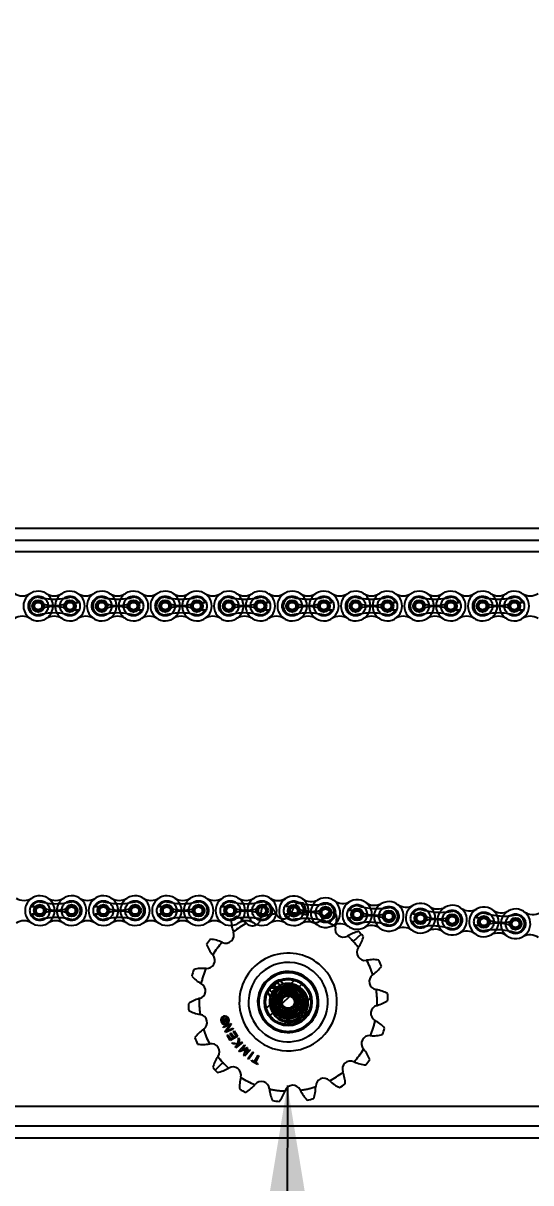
# Model space of a CAD drawing. Header units: metres. Extents: x 0 to 21025, y 0 to 14850.
# Drawn here: x 5272.7 to 5475.8, y 6173 to 6636.8 of the extents above; entities that cross this region are included whole.
import ezdxf

# ---------------------------------------------------------------- set-up
doc = ezdxf.new("R2010")
doc.units = ezdxf.units.M
doc.header["$LTSCALE"] = 25
doc.linetypes.add('HIDDEN2', pattern=[4.7625, 3.175, -1.5875])
for name, color, linetype in [('18_COTAS', 7, 'Continuous'), ('SDM', 7, 'Continuous'), ('SHA', 7, 'Continuous'), ('SL4', 4, 'Continuous'), ('ST1', 7, 'HIDDEN2')]:
    doc.layers.add(name, color=color, linetype=linetype)
doc.styles.add('ROMANS', font='ROMANS.SHX')
doc.dimstyles.new('25___1-25', dxfattribs={"dimscale": 25, "dimtxt": 2.5, "dimasz": 2, "dimexe": 1.5, "dimexo": 1, "dimgap": 0.5, "dimtad": 1, "dimzin": 12, "dimtxsty": 'ROMANS', "dimcen": 0, "dimclrd": 256, "dimclre": 256, "dimclrt": 3, "dimazin": 3, "dimtfac": 1, "dimtmove": 0, "dimatfit": 0, "dimfxl": 1, "dimlwd": -1, "dimlwe": -1, "dimarcsym": 0})

# ---------------------------------------------------------------- blocks, each defined once
blk = doc.blocks.new('*D49')
at = {"layer": '18_COTAS', "transparency": 16777216}
for p, q in [((2751.77, 6357.87), (2751.77, 7037.95)), ((5720.75, 6357.87), (5720.75, 7037.95)), ((2801.77, 7000.45), (5670.75, 7000.45))]:
    blk.add_line(p, q, dxfattribs=at)
for points in [[(2801.77, 7008.78), (2801.77, 6992.11), (2751.77, 7000.45)], [(5670.75, 7008.78), (5670.75, 6992.11), (5720.75, 7000.45)]]:
    blk.add_solid(points, dxfattribs=at)
at = {"layer": 'Defpoints', "color": 0, "transparency": 16777216}
for p in [(5720.75, 7000.45), (2751.77, 6332.87), (5720.75, 6332.87)]:
    blk.add_point(p, dxfattribs=at)
at = {"layer": '18_COTAS', "color": 3, "transparency": 16777216, "insert": (4236.26, 7050.15), "char_height": 62.5, "attachment_point": 5, "style": 'ROMANS'}
blk.add_mtext('2968,98', dxfattribs=at)

msp = doc.modelspace()

# ---------------------------------------------------------------- hatches: boundary and pattern name
at = {"layer": 'SHA'}
h = msp.add_hatch(dxfattribs=at)
h.set_pattern_fill('ANSI32', color=256, style=0)
h.set_pattern_definition([(45, (680.72, 3493.2185), (-6.735192, 6.735192), []), (45, (685.21, 3493.2185), (-6.735192, 6.735192), [])])
edge = h.paths.add_edge_path(flags=0)
edge.add_arc((5378.748, 6245.305), 9.525, 0, 360)

# ---------------------------------------------------------------- linework, layer by layer
at = {"layer": 'SL4'}
for p, q in [((4878.748, 6434.865), (5542.125, 6434.865)), ((4878.748, 6430.103), (5542.125, 6430.103)), ((5542.125, 6425.34), (4878.748, 6425.34)), ((5362.127, 6276.796), (5361.014, 6277.715)), ((5397.709, 6275.444), (5397.852, 6276.296)), ((5407.994, 6272.506), (5404.821, 6269.555)), ((5387.334, 6253.291), (5387.692, 6253.624)), ((5353.465, 6238.383), (5354.202, 6239.102)), ((5354.323, 6238.722), (5353.62, 6238.037)), ((5354.202, 6239.102), (5354.323, 6238.722)), ((5352.739, 6237.129), (5352.519, 6237.822)), ((5354.604, 6237.721), (5352.739, 6237.129)), ((5352.754, 6235.44), (5355.826, 6236.765)), ((5352.913, 6235.071), (5352.754, 6235.44)), ((5352.808, 6237.943), (5352.94, 6237.526)), ((5352.867, 6238.553), (5352.961, 6238.255)), ((5352.97, 6238.257), (5352.875, 6238.555)), ((5355.456, 6236.168), (5352.913, 6235.071)), ((5352.94, 6237.526), (5353.407, 6237.674)), ((5353.407, 6237.674), (5353.274, 6238.096)), ((5353.539, 6233.618), (5355.456, 6236.168)), ((5353.62, 6238.037), (5353.702, 6237.78)), ((5353.702, 6237.78), (5354.504, 6238.034)), ((5356.799, 6234.508), (5353.726, 6233.185)), ((5356.006, 6236.348), (5354.161, 6233.809)), ((5354.161, 6233.809), (5356.64, 6234.876)), ((5354.504, 6238.034), (5354.604, 6237.721)), ((5355.826, 6236.765), (5356.006, 6236.348)), ((5356.64, 6234.876), (5356.799, 6234.508)), ((5369.803, 6236.986), (5370.161, 6237.319)), ((5353.726, 6233.185), (5353.539, 6233.618)), ((5354.322, 6232.025), (5354.673, 6232.236)), ((5355.59, 6229.919), (5354.322, 6232.025)), ((5354.673, 6232.236), (5355.735, 6230.475)), ((5355.524, 6232.748), (5355.875, 6232.96)), ((5356.585, 6230.987), (5355.524, 6232.748)), ((5358.456, 6231.646), (5355.59, 6229.919)), ((5355.735, 6230.475), (5356.585, 6230.987)), ((5355.875, 6232.96), (5356.936, 6231.199)), ((5356.836, 6233.539), (5357.188, 6233.751)), ((5357.897, 6231.779), (5356.836, 6233.539)), ((5356.936, 6231.199), (5357.897, 6231.779)), ((5357.188, 6233.751), (5358.456, 6231.646)), ((5358.697, 6228.773), (5358.889, 6231.023)), ((5358.889, 6231.023), (5359.2, 6230.634)), ((5359.2, 6230.634), (5359.039, 6228.75)), ((5356.276, 6228.935), (5358.697, 6228.773)), ((5356.586, 6228.545), (5356.276, 6228.935)), ((5358.89, 6228.391), (5356.586, 6228.545)), ((5357.559, 6227.327), (5358.89, 6228.391)), ((5357.809, 6227.014), (5357.559, 6227.327)), ((5360.423, 6229.102), (5357.809, 6227.014)), ((5359.014, 6225.697), (5361.25, 6228.185)), ((5359.309, 6225.431), (5359.014, 6225.697)), ((5359.039, 6228.75), (5359.316, 6228.731)), ((5361.817, 6226.481), (5359.309, 6225.431)), ((5359.316, 6228.731), (5360.173, 6229.416)), ((5361.545, 6227.92), (5360.028, 6226.231)), ((5360.028, 6226.231), (5362.395, 6227.156)), ((5360.173, 6229.416), (5360.423, 6229.102)), ((5361.039, 6223.875), (5361.817, 6226.481)), ((5361.25, 6228.185), (5361.545, 6227.92)), ((5363.576, 6226.094), (5361.339, 6223.605)), ((5362.428, 6227.126), (5361.758, 6224.675)), ((5361.758, 6224.675), (5363.277, 6226.362)), ((5362.395, 6227.156), (5362.428, 6227.126)), ((5362.66, 6222.662), (5364.579, 6225.403)), ((5364.908, 6225.173), (5362.989, 6222.432)), ((5363.277, 6226.362), (5363.576, 6226.094)), ((5364.579, 6225.403), (5364.908, 6225.173)), ((5352.674, 6221.055), (5349.502, 6218.105)), ((5361.339, 6223.605), (5361.039, 6223.875)), ((5362.989, 6222.432), (5362.66, 6222.662)), ((5364.068, 6221.686), (5364.267, 6222.045)), ((5366.461, 6220.358), (5364.068, 6221.686)), ((5364.267, 6222.045), (5365.287, 6221.479)), ((5365.287, 6221.479), (5366.713, 6224.044)), ((5367.064, 6223.85), (5365.638, 6221.284)), ((5365.638, 6221.284), (5366.66, 6220.716)), ((5366.66, 6220.716), (5366.461, 6220.358)), ((5366.713, 6224.044), (5367.064, 6223.85)), ((4878.748, 6203.628), (5878.748, 6203.628)), ((5878.748, 6195.628), (4878.748, 6195.628)), ((5878.748, 6190.865), (4926.248, 6190.865))]:
    msp.add_line(p, q, dxfattribs=at)
at = {"layer": 'SL4', "flags": 128}
msp.add_lwpolyline([(5397.709, 6275.444), (5397.034, 6275.859), (5396.775, 6276.012)], dxfattribs=at)
at = {"layer": 'SL4'}
for centre, radius in [((5278.746, 6403.705), 2.399), ((5291.446, 6403.705), 2.398), ((5304.146, 6403.705), 2.399), ((5316.846, 6403.705), 2.398), ((5329.546, 6403.705), 2.399), ((5342.246, 6403.705), 2.398), ((5354.946, 6403.705), 2.399), ((5367.646, 6403.705), 2.398), ((5380.346, 6403.705), 2.399), ((5393.046, 6403.705), 2.398), ((5405.746, 6403.705), 2.398), ((5418.446, 6403.705), 2.398), ((5431.146, 6403.705), 2.399), ((5443.846, 6403.705), 2.398), ((5456.546, 6403.705), 2.398), ((5469.246, 6403.705), 2.398), ((5279.401, 6281.87), 2.399), ((5292.101, 6281.87), 2.398), ((5304.801, 6281.87), 2.399), ((5317.501, 6281.87), 2.398), ((5330.201, 6281.87), 2.399), ((5342.901, 6281.87), 2.398), ((5355.601, 6281.87), 2.398), ((5368.301, 6281.87), 2.398), ((5381.001, 6281.801), 2.399), ((5393.679, 6281.059), 2.399), ((5406.357, 6280.316), 2.399), ((5419.035, 6279.574), 2.398), ((5431.714, 6278.831), 2.399), ((5444.392, 6278.089), 2.399), ((5457.07, 6277.346), 2.398), ((5469.749, 6276.604), 2.399), ((5378.748, 6245.305), 9.525)]:
    msp.add_circle(centre, radius, dxfattribs=at)
for centre, radius, start, end in [((5272.396, 6413.698), 5.92, 237.56669, 302.43331), ((5278.746, 6403.705), 5.92, 57.56669, 302.43331), ((5285.096, 6413.698), 5.92, 237.56669, 302.43331), ((5291.446, 6403.705), 5.92, 237.56669, 122.43331), ((5297.796, 6413.698), 5.92, 237.56669, 302.43331), ((5304.146, 6403.705), 5.92, 57.56669, 302.43331), ((5310.496, 6413.698), 5.92, 237.56669, 302.43331), ((5316.846, 6403.705), 5.92, 237.56669, 122.43331), ((5323.196, 6413.698), 5.92, 237.56669, 302.43331), ((5329.546, 6403.705), 5.92, 57.56669, 302.43331), ((5335.896, 6413.698), 5.92, 237.56669, 302.43331), ((5342.246, 6403.705), 5.92, 237.56669, 122.43331), ((5348.596, 6413.698), 5.92, 237.56669, 302.43331), ((5354.946, 6403.705), 5.92, 57.56669, 302.43331), ((5361.296, 6413.698), 5.92, 237.56669, 302.43331), ((5367.646, 6403.705), 5.92, 237.56669, 122.43331), ((5373.996, 6413.698), 5.92, 237.56669, 302.43331), ((5380.346, 6403.705), 5.92, 57.56669, 302.43331), ((5386.696, 6413.698), 5.92, 237.56669, 302.43331), ((5393.046, 6403.705), 5.92, 237.56669, 122.43331), ((5399.396, 6413.698), 5.92, 237.56669, 302.43331), ((5405.746, 6403.705), 5.92, 57.56669, 302.43331), ((5412.096, 6413.698), 5.92, 237.56669, 302.43331), ((5418.446, 6403.705), 5.92, 237.56669, 122.43331), ((5424.796, 6413.698), 5.92, 237.56669, 302.43331), ((5431.146, 6403.705), 5.92, 57.56669, 302.43331), ((5437.496, 6413.698), 5.92, 237.56669, 302.43331), ((5443.846, 6403.705), 5.92, 237.56669, 122.43331), ((5450.196, 6413.698), 5.92, 237.56669, 302.43331), ((5456.546, 6403.705), 5.92, 57.56669, 302.43331), ((5462.896, 6413.698), 5.92, 237.56669, 302.43331), ((5469.246, 6403.705), 5.92, 237.56669, 122.43331), ((5475.596, 6413.698), 5.92, 237.56669, 302.43331), ((5272.396, 6393.712), 5.92, 57.56669, 122.43331), ((5285.096, 6393.712), 5.92, 57.56669, 122.43331), ((5297.796, 6393.712), 5.92, 57.56669, 122.43331), ((5310.496, 6393.712), 5.92, 57.56669, 122.43331), ((5323.196, 6393.712), 5.92, 57.56669, 122.43331), ((5335.896, 6393.712), 5.92, 57.56669, 122.43331), ((5348.596, 6393.712), 5.92, 57.56669, 122.43331), ((5361.296, 6393.712), 5.92, 57.56669, 122.43331), ((5373.996, 6393.712), 5.92, 57.56669, 122.43331), ((5386.696, 6393.712), 5.92, 57.56669, 122.43331), ((5399.396, 6393.712), 5.92, 57.56669, 122.43331), ((5412.096, 6393.712), 5.92, 57.56669, 122.43331), ((5424.796, 6393.712), 5.92, 57.56669, 122.43331), ((5437.496, 6393.712), 5.92, 57.56669, 122.43331), ((5450.196, 6393.712), 5.92, 57.56669, 122.43331), ((5462.896, 6393.712), 5.92, 57.56669, 122.43331), ((5475.596, 6393.712), 5.92, 57.56669, 122.43331), ((5273.051, 6291.863), 5.92, 237.56669, 302.43331), ((5279.401, 6281.87), 5.92, 57.56669, 302.43331), ((5285.751, 6291.863), 5.92, 237.56669, 302.43331), ((5292.101, 6281.87), 5.92, 237.56669, 122.43331), ((5298.451, 6291.863), 5.92, 237.56669, 302.43331), ((5304.801, 6281.87), 5.92, 57.56669, 302.43331), ((5311.151, 6291.863), 5.92, 237.56669, 302.43331), ((5317.501, 6281.87), 5.92, 237.56669, 122.43331), ((5323.851, 6291.863), 5.92, 237.56669, 302.43331), ((5330.201, 6281.87), 5.92, 57.56669, 302.43331), ((5336.551, 6291.863), 5.92, 237.56669, 302.43331), ((5342.901, 6281.87), 5.92, 237.56669, 122.43331), ((5349.251, 6291.863), 5.92, 237.56669, 302.43331), ((5355.601, 6281.87), 5.92, 57.56669, 302.43331), ((5361.951, 6291.863), 5.92, 237.56669, 302.43331), ((5368.301, 6281.87), 5.92, 237.56669, 122.43331), ((5374.705, 6291.829), 5.92, 237.2541, 302.12072), ((5381.001, 6281.801), 5.92, 54.21502, 299.08164), ((5387.924, 6291.406), 5.92, 234.21502, 299.08164), ((5393.679, 6281.059), 5.92, 234.21502, 119.08164), ((5400.602, 6290.663), 5.92, 234.21502, 299.08164), ((5406.357, 6280.316), 5.92, 54.21502, 299.08164), ((5413.281, 6289.921), 5.92, 234.21502, 299.08164), ((5419.035, 6279.574), 5.92, 234.21502, 119.08164), ((5425.959, 6289.178), 5.92, 234.21502, 299.08164), ((5431.714, 6278.831), 5.92, 54.21502, 299.08164), ((5438.637, 6288.436), 5.92, 234.21502, 299.08164), ((5444.392, 6278.089), 5.92, 234.21502, 119.08164), ((5451.315, 6287.693), 5.92, 234.21502, 299.08164), ((5457.07, 6277.346), 5.92, 54.21502, 299.08164), ((5463.994, 6286.951), 5.92, 234.21502, 299.08164), ((5469.749, 6276.604), 5.92, 234.21502, 119.08164), ((5476.672, 6286.208), 5.92, 234.21502, 299.08164), ((5273.051, 6271.877), 5.92, 57.56669, 122.43331), ((5285.751, 6271.877), 5.92, 57.56669, 122.43331), ((5298.451, 6271.877), 5.92, 57.56669, 122.43331), ((5311.151, 6271.877), 5.92, 57.56669, 122.43331), ((5323.851, 6271.877), 5.92, 57.56669, 122.43331), ((5336.551, 6271.877), 5.92, 57.56669, 122.43331), ((5349.251, 6271.877), 5.92, 57.56669, 122.43331), ((5378.748, 6245.305), 35.607, 117.82514, 128.02381), ((5361.951, 6271.877), 5.92, 57.56669, 122.43331), ((5351.418, 6265.742), 15.39, 45.42447, 45.90678), ((5364.493, 6279.012), 3.238, 225.42447, 303.38429), ((5374.596, 6271.843), 5.92, 57.2541, 122.12072), ((5386.756, 6271.454), 5.92, 54.21502, 119.08164), ((5399.434, 6270.711), 5.92, 54.21502, 119.08164), ((5412.112, 6269.969), 5.92, 54.21502, 119.08164), ((5353.824, 6272.104), 3.238, 245.42447, 20.42447), ((5371.281, 6278.604), 15.39, 199.94217, 200.42447), ((5400.811, 6274.504), 3.238, 165.42447, 300.42447), ((5382.782, 6279.192), 15.39, 345.42447, 345.90678), ((5410.244, 6258.441), 15.39, 119.94217, 120.42447), ((5378.748, 6245.305), 35.607, 42.92447, 48.02381), ((5378.748, 6245.305), 39.94, 42.92447, 44.89243), ((5378.748, 6245.305), 39.94, 40.95651, 42.92447), ((5424.79, 6269.226), 5.92, 54.21502, 119.08164), ((5437.469, 6268.484), 5.92, 54.21502, 119.08164), ((5450.147, 6267.741), 5.92, 54.21502, 119.08164), ((5462.825, 6266.999), 5.92, 54.21502, 119.08164), ((5475.503, 6266.256), 5.92, 54.21502, 119.08164), ((5378.748, 6245.305), 39.94, 140.95651, 144.89243), ((5378.748, 6245.305), 35.607, 137.82514, 148.02381), ((5346.077, 6255.163), 15.39, 65.42447, 65.90678), ((5378.748, 6245.305), 35.607, 37.82514, 42.92447), ((5409.467, 6265.197), 3.238, 145.42447, 280.42447), ((5394.129, 6275.768), 15.39, 325.42447, 325.90678), ((5346.161, 6261.963), 3.238, 265.42447, 40.42447), ((5360.342, 6274.042), 15.39, 219.94217, 220.42447), ((5378.748, 6245.305), 19.544, 42.92447, 222.92447), ((5412.837, 6246.876), 15.39, 99.94217, 100.42447), ((5378.748, 6245.305), 35.607, 17.82514, 28.02381), ((5378.748, 6245.305), 39.94, 20.95651, 24.89243), ((5378.748, 6245.305), 39.94, 160.95651, 164.89243), ((5378.748, 6245.305), 35.607, 157.82514, 168.02381), ((5344.675, 6243.394), 15.39, 85.42447, 85.90678), ((5378.748, 6245.305), 15.879, 42.92447, 222.92447), ((5378.748, 6245.305), 19.544, 222.92447, 42.92447), ((5378.748, 6245.305), 12.215, 42.92447, 222.92447), ((5342.429, 6249.813), 3.238, 285.42447, 60.42447), ((5351.624, 6266.014), 15.39, 239.94217, 240.42447), ((5378.748, 6245.305), 11.726, 42.92447, 222.92447), ((5378.748, 6245.305), 15.879, 222.92447, 42.92447), ((5378.748, 6245.305), 12.215, 222.92447, 42.92447), ((5378.748, 6245.305), 11.726, 222.92447, 42.92447), ((5414.418, 6253.491), 3.238, 125.42447, 260.42447), ((5403.62, 6268.671), 15.39, 305.42447, 305.90678), ((5411.319, 6235.122), 15.39, 79.94217, 80.42447), ((5378.748, 6245.305), 35.607, 357.82514, 8.02381), ((5378.748, 6245.305), 39.94, 0.95651, 4.89243), ((5378.748, 6245.305), 39.94, 180.95651, 184.89243), ((5378.748, 6245.305), 35.607, 177.82514, 188.02381), ((5347.384, 6231.856), 15.39, 105.42447, 105.90678), ((5415.066, 6240.797), 3.238, 105.42447, 240.42447), ((5410.112, 6258.755), 15.39, 285.42447, 285.90678), ((5346.177, 6255.489), 15.39, 259.94217, 260.42447), ((5343.078, 6237.12), 3.238, 305.42447, 80.42447), ((5353.497, 6238.045), 1.673, 132.92447, 312.92447), ((5353.497, 6238.045), 1.339, 132.92447, 312.92447), ((5353.497, 6238.045), 1.673, 312.92447, 132.92447), ((5353.497, 6238.045), 1.339, 312.92447, 132.92447), ((5353.875, 6221.94), 15.39, 125.42447, 125.90678), ((5378.748, 6245.305), 35.607, 197.82514, 208.02381), ((5353.04, 6238.022), 0.558, 108.05018, 200.99902), ((5353.04, 6238.022), 0.245, 108.62125, 198.95106), ((5353.04, 6238.022), 0.558, 40.30501, 107.15432), ((5353.04, 6238.022), 0.245, 17.61994, 106.56673), ((5378.748, 6245.305), 35.607, 337.82514, 348.02381), ((5405.872, 6224.596), 15.39, 59.94217, 60.42447), ((5378.748, 6245.305), 39.94, 340.95651, 344.89243), ((5378.748, 6245.305), 39.94, 200.95651, 204.89243), ((5411.334, 6228.648), 3.238, 85.42447, 220.42447), ((5412.82, 6247.217), 15.39, 265.42447, 265.90678), ((5344.658, 6243.734), 15.39, 279.94217, 280.42447), ((5348.029, 6225.414), 3.238, 325.42447, 100.42447), ((5378.748, 6245.305), 35.607, 317.82514, 328.02381), ((5397.153, 6216.568), 15.39, 39.94217, 40.42447), ((5363.367, 6214.842), 15.39, 145.42447, 145.90678), ((5378.748, 6245.305), 35.607, 217.82514, 222.92447), ((5378.748, 6245.305), 35.607, 222.92447, 228.02381), ((5403.672, 6218.507), 3.238, 65.42447, 200.42447), ((5411.419, 6235.448), 15.39, 245.42447, 245.90678), ((5378.748, 6245.305), 39.94, 320.95651, 324.89243), ((5378.748, 6245.305), 39.94, 220.95651, 222.92447), ((5378.748, 6245.305), 39.94, 222.92447, 224.89243), ((5347.251, 6232.17), 15.39, 299.94217, 300.42447), ((5356.685, 6216.107), 3.238, 345.42447, 120.42447), ((5378.748, 6245.305), 35.607, 297.82514, 308.02381), ((5386.214, 6212.006), 15.39, 19.94217, 20.42447), ((5374.713, 6211.419), 15.39, 165.42447, 165.90678), ((5378.748, 6245.305), 35.607, 237.82514, 248.02381), ((5353.643, 6222.19), 15.39, 319.94217, 320.42447), ((5368.002, 6210.322), 3.238, 5.42447, 140.42447), ((5380.615, 6208.756), 3.238, 25.42447, 160.42447), ((5378.748, 6245.305), 35.607, 277.82514, 288.02381), ((5393.003, 6211.599), 3.238, 45.42447, 180.42447), ((5374.375, 6211.461), 15.39, 359.94217, 0.42447), ((5406.077, 6224.868), 15.39, 225.42447, 225.90678), ((5378.748, 6245.305), 39.94, 300.95651, 304.89243), ((5378.748, 6245.305), 39.94, 240.95651, 244.89243), ((5386.547, 6212.083), 15.39, 185.42447, 185.90678), ((5378.748, 6245.305), 35.607, 257.82514, 268.02381), ((5363.063, 6214.997), 15.39, 339.94217, 340.42447), ((5397.439, 6216.753), 15.39, 205.42447, 205.90678), ((5378.748, 6245.305), 39.94, 280.95651, 284.89243), ((5378.748, 6245.305), 39.94, 260.95651, 264.89243)]:
    msp.add_arc(centre, radius, start, end, dxfattribs=at)
for points, knots in [([(5356.124, 6276.083), (5356.137, 6275.956), (5356.23, 6275.041), (5356.544, 6274.135), (5356.814, 6273.355)], [0, 0, 0, 0, 0.13937082, 1, 1, 1, 1]), ([(5407.043, 6273.494), (5406.275, 6273.301), (5404.741, 6272.914), (5403.289, 6272.156), (5402.563, 6271.777)], [0, 0, 0, 0, 0.5001332, 1, 1, 1, 1]), ([(5406.874, 6267.142), (5407.304, 6267.837), (5408.165, 6269.231), (5408.662, 6270.733), (5408.911, 6271.485)], [0, 0, 0, 0, 0.4990975, 1, 1, 1, 1]), ([(5346.074, 6268.275), (5346.398, 6267.553), (5347.045, 6266.11), (5348.044, 6264.811), (5348.543, 6264.162)], [0, 0, 0, 0, 0.5001333, 1, 1, 1, 1]), ([(5352.359, 6269.212), (5351.599, 6269.515), (5350.077, 6270.121), (5348.511, 6270.35), (5347.728, 6270.464)], [0, 0, 0, 0, 0.4994185, 1, 1, 1, 1]), ([(5414.977, 6262.117), (5414.19, 6262.197), (5412.616, 6262.359), (5410.992, 6262.143), (5410.18, 6262.035)], [0, 0, 0, 0, 0.5005336, 1, 1, 1, 1]), ([(5345.774, 6258.745), (5344.956, 6258.769), (5343.318, 6258.819), (5341.769, 6258.498), (5340.994, 6258.337)], [0, 0, 0, 0, 0.4994786, 1, 1, 1, 1]), ([(5412.646, 6256.205), (5413.288, 6256.712), (5414.574, 6257.727), (5415.555, 6258.968), (5416.046, 6259.59)], [0, 0, 0, 0, 0.4991241, 1, 1, 1, 1]), ([(5340.188, 6255.715), (5340.74, 6255.147), (5341.842, 6254.012), (5343.224, 6253.133), (5343.915, 6252.694)], [0, 0, 0, 0, 0.50037174, 1, 1, 1, 1]), ([(5418.542, 6248.712), (5417.83, 6249.057), (5416.406, 6249.747), (5414.806, 6250.099), (5414.007, 6250.276)], [0, 0, 0, 0, 0.5005125, 1, 1, 1, 1]), ([(5343.166, 6246.657), (5342.389, 6246.4), (5340.833, 6245.886), (5339.487, 6245.055), (5338.813, 6244.639)], [0, 0, 0, 0, 0.499464, 1, 1, 1, 1]), ([(5414.33, 6243.954), (5415.107, 6244.211), (5416.662, 6244.725), (5418.008, 6245.556), (5418.682, 6245.972)], [0, 0, 0, 0, 0.499464, 1, 1, 1, 1]), ([(5338.953, 6241.899), (5339.666, 6241.554), (5341.09, 6240.864), (5342.69, 6240.511), (5343.489, 6240.335)], [0, 0, 0, 0, 0.5005125, 1, 1, 1, 1]), ([(5344.85, 6234.405), (5344.208, 6233.899), (5342.922, 6232.884), (5341.941, 6231.642), (5341.45, 6231.02)], [0, 0, 0, 0, 0.4991241, 1, 1, 1, 1]), ([(5417.307, 6234.896), (5416.756, 6235.464), (5415.654, 6236.599), (5414.271, 6237.478), (5413.58, 6237.917)], [0, 0, 0, 0, 0.5003717, 1, 1, 1, 1]), ([(5411.722, 6231.866), (5412.54, 6231.841), (5414.177, 6231.792), (5415.726, 6232.113), (5416.502, 6232.273)], [0, 0, 0, 0, 0.4994786, 1, 1, 1, 1]), ([(5342.518, 6228.494), (5343.306, 6228.413), (5344.88, 6228.252), (5346.504, 6228.468), (5347.315, 6228.576)], [0, 0, 0, 0, 0.5005334, 1, 1, 1, 1]), ([(5411.422, 6222.335), (5411.098, 6223.057), (5410.451, 6224.501), (5409.452, 6225.8), (5408.952, 6226.449)], [0, 0, 0, 0, 0.5001333, 1, 1, 1, 1]), ([(5350.622, 6223.469), (5350.192, 6222.773), (5349.331, 6221.38), (5348.834, 6219.878), (5348.585, 6219.125)], [0, 0, 0, 0, 0.4990977, 1, 1, 1, 1]), ([(5405.136, 6221.399), (5405.897, 6221.096), (5407.419, 6220.489), (5408.984, 6220.261), (5409.768, 6220.147)], [0, 0, 0, 0, 0.49941851, 1, 1, 1, 1]), ([(5350.453, 6217.117), (5351.22, 6217.31), (5352.754, 6217.697), (5354.207, 6218.455), (5354.933, 6218.834)], [0, 0, 0, 0, 0.5001332, 1, 1, 1, 1]), ([(5401.595, 6212.545), (5401.538, 6213.335), (5401.423, 6214.913), (5400.929, 6216.475), (5400.682, 6217.255)], [0, 0, 0, 0, 0.5002609, 1, 1, 1, 1]), ([(5359.787, 6215.166), (5359.62, 6214.365), (5359.288, 6212.761), (5359.334, 6211.179), (5359.358, 6210.388)], [0, 0, 0, 0, 0.49945933, 1, 1, 1, 1]), ([(5361.8, 6209.139), (5362.455, 6209.583), (5363.765, 6210.471), (5364.87, 6211.681), (5365.423, 6212.285)], [0, 0, 0, 0, 0.5001515, 1, 1, 1, 1]), ([(5389.013, 6206.707), (5389.229, 6207.469), (5389.661, 6208.991), (5389.73, 6210.628), (5389.765, 6211.445)], [0, 0, 0, 0, 0.500514, 1, 1, 1, 1]), ([(5395.368, 6213.815), (5395.979, 6213.271), (5397.202, 6212.18), (5398.595, 6211.43), (5399.292, 6211.054)], [0, 0, 0, 0, 0.4990977, 1, 1, 1, 1]), ([(5371.238, 6210.499), (5371.356, 6209.689), (5371.592, 6208.068), (5372.177, 6206.598), (5372.47, 6205.862)], [0, 0, 0, 0, 0.49948, 1, 1, 1, 1]), ([(5375.192, 6205.524), (5375.656, 6206.166), (5376.582, 6207.448), (5377.208, 6208.963), (5377.52, 6209.719)], [0, 0, 0, 0, 0.5005288, 1, 1, 1, 1]), ([(5383.596, 6210.029), (5383.983, 6209.309), (5384.76, 6207.866), (5385.812, 6206.685), (5386.339, 6206.093)], [0, 0, 0, 0, 0.4994271, 1, 1, 1, 1])]:
    msp.add_open_spline(points, degree=3, knots=knots, dxfattribs=at)
at = {"layer": 'ST1'}
for p, q in [((5878.748, 6425.34), (4878.748, 6425.34)), ((5292.553, 6405.181), (5294.677, 6405.181)), ((5292.553, 6402.229), (5294.677, 6402.229)), ((5317.953, 6405.181), (5320.077, 6405.181)), ((5317.953, 6402.229), (5320.077, 6402.229)), ((5343.353, 6405.181), (5345.477, 6405.181)), ((5343.353, 6402.229), (5345.477, 6402.229)), ((5368.753, 6405.181), (5370.877, 6405.181)), ((5368.753, 6402.229), (5370.877, 6402.229)), ((5394.153, 6405.181), (5396.277, 6405.181)), ((5394.153, 6402.229), (5396.277, 6402.229)), ((5419.553, 6405.181), (5421.677, 6405.181)), ((5419.553, 6402.229), (5421.677, 6402.229)), ((5444.953, 6405.181), (5447.076, 6405.181)), ((5444.953, 6402.229), (5447.076, 6402.229)), ((5470.353, 6405.181), (5472.476, 6405.181)), ((5470.353, 6402.229), (5472.476, 6402.229)), ((5278.294, 6283.346), (5276.17, 6283.346)), ((5303.694, 6283.346), (5301.57, 6283.346)), ((5329.094, 6283.346), (5326.97, 6283.346)), ((5354.494, 6283.346), (5352.37, 6283.346)), ((5379.809, 6280.392), (5377.689, 6280.516)), ((5379.982, 6283.339), (5377.862, 6283.463)), ((5405.338, 6281.854), (5403.218, 6281.978)), ((5430.695, 6280.369), (5428.575, 6280.493)), ((5278.294, 6280.394), (5276.17, 6280.394)), ((5303.694, 6280.394), (5301.57, 6280.394)), ((5329.094, 6280.394), (5326.97, 6280.394)), ((5354.494, 6280.394), (5352.37, 6280.394)), ((5355.901, 6278.065), (5356.124, 6276.083)), ((5405.166, 6278.907), (5403.046, 6279.031)), ((5430.522, 6277.422), (5428.402, 6277.546)), ((5455.879, 6275.937), (5453.759, 6276.061)), ((5456.051, 6278.884), (5453.931, 6279.008)), ((5404.821, 6269.555), (5407.994, 6272.506)), ((5376.476, 6253.028), (5375.441, 6253.884)), ((5387.692, 6253.624), (5387.334, 6253.291)), ((5370.431, 6249.224), (5371.21, 6248.13)), ((5374.409, 6249.734), (5372.029, 6252.162)), ((5372.395, 6252.503), (5374.645, 6249.954)), ((5372.995, 6245.792), (5374.644, 6248.162)), ((5376.293, 6250.531), (5379.17, 6250.288)), ((5384.626, 6249.886), (5383.855, 6249.285)), ((5383.855, 6249.285), (5384.626, 6249.886)), ((5384.501, 6244.818), (5382.852, 6242.449)), ((5373.64, 6241.326), (5372.869, 6240.725)), ((5372.869, 6240.725), (5373.64, 6241.326)), ((5381.202, 6240.08), (5378.326, 6240.323)), ((5370.161, 6237.319), (5369.803, 6236.986)), ((5349.502, 6218.105), (5352.674, 6221.055)), ((4878.748, 6203.628), (5878.748, 6203.628))]:
    msp.add_line(p, q, dxfattribs=at)
for centre, radius in [((5278.746, 6403.705), 3.96), ((5291.446, 6403.705), 3.96), ((5304.146, 6403.705), 3.96), ((5316.846, 6403.705), 3.96), ((5329.546, 6403.705), 3.96), ((5342.246, 6403.705), 3.96), ((5354.946, 6403.705), 3.96), ((5367.646, 6403.705), 3.96), ((5380.346, 6403.705), 3.96), ((5393.046, 6403.705), 3.96), ((5405.746, 6403.705), 3.96), ((5418.446, 6403.705), 3.96), ((5431.146, 6403.705), 3.96), ((5443.846, 6403.705), 3.96), ((5456.546, 6403.705), 3.96), ((5469.246, 6403.705), 3.96), ((5278.746, 6403.705), 1.845), ((5278.746, 6403.705), 1.476), ((5291.446, 6403.705), 1.845), ((5291.446, 6403.705), 1.476), ((5304.146, 6403.705), 1.845), ((5304.146, 6403.705), 1.476), ((5316.846, 6403.705), 1.845), ((5316.846, 6403.705), 1.476), ((5329.546, 6403.705), 1.845), ((5329.546, 6403.705), 1.476), ((5342.246, 6403.705), 1.845), ((5342.246, 6403.705), 1.476), ((5354.946, 6403.705), 1.845), ((5354.946, 6403.705), 1.476), ((5367.646, 6403.705), 1.845), ((5367.646, 6403.705), 1.476), ((5380.346, 6403.705), 1.845), ((5380.346, 6403.705), 1.476), ((5393.046, 6403.705), 1.845), ((5393.046, 6403.705), 1.476), ((5405.746, 6403.705), 1.845), ((5405.746, 6403.705), 1.476), ((5418.446, 6403.705), 1.845), ((5418.446, 6403.705), 1.476), ((5431.146, 6403.705), 1.845), ((5431.146, 6403.705), 1.476), ((5443.846, 6403.705), 1.845), ((5443.846, 6403.705), 1.476), ((5456.546, 6403.705), 1.845), ((5456.546, 6403.705), 1.476), ((5469.246, 6403.705), 1.845), ((5469.246, 6403.705), 1.476), ((5279.401, 6281.87), 3.96), ((5292.101, 6281.87), 3.96), ((5304.801, 6281.87), 3.96), ((5317.501, 6281.87), 3.96), ((5330.201, 6281.87), 3.96), ((5342.901, 6281.87), 3.96), ((5355.601, 6281.87), 3.96), ((5368.301, 6281.87), 3.96), ((5381.001, 6281.801), 3.96), ((5279.401, 6281.87), 1.845), ((5279.401, 6281.87), 1.476), ((5292.101, 6281.87), 1.845), ((5292.101, 6281.87), 1.476), ((5304.801, 6281.87), 1.845), ((5304.801, 6281.87), 1.476), ((5317.501, 6281.87), 1.845), ((5317.501, 6281.87), 1.476), ((5330.201, 6281.87), 1.845), ((5330.201, 6281.87), 1.476), ((5342.901, 6281.87), 1.845), ((5342.901, 6281.87), 1.476), ((5355.601, 6281.87), 1.845), ((5355.601, 6281.87), 1.476), ((5368.301, 6281.87), 1.845), ((5368.301, 6281.87), 1.476), ((5381.001, 6281.801), 1.845), ((5381.001, 6281.801), 1.476), ((5393.679, 6281.059), 3.96), ((5393.679, 6281.059), 1.845), ((5393.679, 6281.059), 1.476), ((5406.357, 6280.316), 3.96), ((5406.357, 6280.316), 1.845), ((5406.357, 6280.316), 1.476), ((5419.035, 6279.574), 3.96), ((5419.035, 6279.574), 1.845), ((5419.035, 6279.574), 1.476), ((5431.714, 6278.831), 3.96), ((5431.714, 6278.831), 1.845), ((5444.392, 6278.089), 3.96), ((5457.07, 6277.346), 3.96), ((5469.749, 6276.604), 3.96), ((5431.714, 6278.831), 1.476), ((5444.392, 6278.089), 1.845), ((5444.392, 6278.089), 1.476), ((5457.07, 6277.346), 1.845), ((5457.07, 6277.346), 1.476), ((5469.749, 6276.604), 1.845), ((5469.749, 6276.604), 1.476), ((5378.748, 6245.305), 9.025), ((5374.332, 6252.036), 0.85), ((5372.355, 6250.197), 0.85), ((5378.748, 6245.305), 6.725), ((5378.748, 6245.305), 6.475), ((5378.748, 6245.305), 6.2), ((5378.748, 6245.305), 6), ((5378.748, 6245.305), 5.975), ((5378.748, 6245.305), 5.25), ((5378.748, 6245.305), 5), ((5378.748, 6245.305), 4.5), ((5378.748, 6245.305), 4), ((5378.748, 6245.305), 3.25), ((5378.748, 6245.305), 3.2), ((5378.748, 6245.305), 3), ((5378.748, 6245.305), 2.5)]:
    msp.add_circle(centre, radius, dxfattribs=at)
for centre, radius, start, end in [((5278.746, 6403.705), 3.552, 90, 270), ((5285.096, 6432.802), 26.322, 256.04015, 283.95985), ((5278.746, 6403.705), 5.92, 302.43328, 57.56672), ((5291.446, 6403.705), 5.92, 122.43326, 237.56674), ((5291.446, 6403.705), 3.552, 24.55336, 90), ((5304.146, 6403.705), 3.552, 90, 270), ((5310.496, 6432.802), 26.322, 256.04015, 283.95985), ((5304.146, 6403.705), 5.92, 302.43328, 57.56674), ((5316.846, 6403.705), 5.92, 122.43328, 237.56672), ((5316.846, 6403.705), 3.552, 24.55336, 90), ((5329.546, 6403.705), 3.552, 90, 270), ((5335.896, 6432.802), 26.322, 256.04015, 283.95985), ((5329.546, 6403.705), 5.92, 302.43326, 57.56674), ((5342.246, 6403.705), 5.92, 122.43328, 237.56674), ((5342.246, 6403.705), 3.552, 24.55336, 90), ((5354.946, 6403.705), 3.552, 90, 270), ((5361.296, 6432.802), 26.322, 256.04015, 283.95985), ((5354.946, 6403.705), 5.92, 302.43326, 57.56674), ((5367.646, 6403.705), 5.92, 122.43328, 237.56672), ((5367.646, 6403.705), 3.552, 24.55336, 90), ((5380.346, 6403.705), 3.552, 90, 270), ((5386.696, 6432.802), 26.322, 256.04015, 283.95985), ((5380.346, 6403.705), 5.92, 302.43326, 57.56674), ((5393.046, 6403.705), 5.92, 122.43328, 237.56672), ((5393.046, 6403.705), 3.552, 24.55336, 90), ((5405.746, 6403.705), 3.552, 90, 270), ((5412.096, 6432.802), 26.322, 256.04015, 283.95985), ((5405.746, 6403.705), 5.92, 302.43326, 57.56674), ((5418.446, 6403.705), 5.92, 122.43328, 237.56672), ((5418.446, 6403.705), 3.552, 24.55336, 90), ((5431.146, 6403.705), 3.552, 90, 270), ((5437.496, 6432.802), 26.322, 256.04015, 283.95985), ((5431.146, 6403.705), 5.92, 302.43326, 57.56674), ((5443.846, 6403.705), 5.92, 122.43328, 237.56672), ((5443.846, 6403.705), 3.552, 24.55336, 90), ((5456.546, 6403.705), 3.552, 90, 270), ((5462.896, 6432.802), 26.322, 256.04015, 283.95985), ((5456.546, 6403.705), 5.92, 302.43326, 57.56674), ((5469.246, 6403.705), 5.92, 122.43328, 237.56672), ((5469.246, 6403.705), 3.552, 24.55336, 90), ((5285.096, 6420.058), 16.175, 252.993, 287.007), ((5285.096, 6387.353), 16.175, 72.993, 107.007), ((5291.446, 6403.705), 3.552, 270, 335.44664), ((5310.496, 6420.058), 16.175, 252.993, 287.007), ((5310.496, 6387.353), 16.175, 72.993, 107.007), ((5316.846, 6403.705), 3.552, 270, 335.44664), ((5335.896, 6420.058), 16.175, 252.993, 287.007), ((5335.896, 6387.353), 16.175, 72.993, 107.007), ((5342.246, 6403.705), 3.552, 270, 335.44664), ((5361.296, 6420.058), 16.175, 252.993, 287.007), ((5361.296, 6387.353), 16.175, 72.993, 107.007), ((5367.646, 6403.705), 3.552, 270, 335.44664), ((5386.696, 6420.058), 16.175, 252.993, 287.007), ((5386.696, 6387.353), 16.175, 72.993, 107.007), ((5393.046, 6403.705), 3.552, 270, 335.44664), ((5412.096, 6420.058), 16.175, 252.993, 287.007), ((5412.096, 6387.353), 16.175, 72.993, 107.007), ((5418.446, 6403.705), 3.552, 270, 335.44664), ((5437.496, 6420.058), 16.175, 252.993, 287.007), ((5437.496, 6387.353), 16.175, 72.993, 107.007), ((5443.846, 6403.705), 3.552, 270, 335.44664), ((5462.896, 6420.058), 16.175, 252.993, 287.007), ((5462.896, 6387.353), 16.175, 72.993, 107.007), ((5469.246, 6403.705), 3.552, 270, 335.44664), ((5285.096, 6374.609), 26.322, 76.04015, 103.95985), ((5310.496, 6374.609), 26.322, 76.04015, 103.95985), ((5335.896, 6374.609), 26.322, 76.04015, 103.95985), ((5361.296, 6374.609), 26.322, 76.04015, 103.95985), ((5386.696, 6374.609), 26.322, 76.04015, 103.95985), ((5412.096, 6374.609), 26.322, 76.04015, 103.95985), ((5437.496, 6374.609), 26.322, 76.04015, 103.95985), ((5462.896, 6374.609), 26.322, 76.04015, 103.95985), ((5279.401, 6281.87), 3.552, 90, 155.44664), ((5285.751, 6310.967), 26.322, 256.04015, 283.95985), ((5279.401, 6281.87), 5.92, 302.43326, 57.56674), ((5292.101, 6281.87), 5.92, 122.43326, 237.56674), ((5292.101, 6281.87), 3.552, 270, 90), ((5304.801, 6281.87), 3.552, 90, 155.44664), ((5311.151, 6310.967), 26.322, 256.04015, 283.95985), ((5304.801, 6281.87), 5.92, 302.43328, 57.56672), ((5317.501, 6281.87), 5.92, 122.43328, 237.56674), ((5317.501, 6281.87), 3.552, 270, 90), ((5330.201, 6281.87), 3.552, 90, 155.44664), ((5336.551, 6310.967), 26.322, 256.04015, 283.95985), ((5330.201, 6281.87), 5.92, 302.43326, 57.56674), ((5342.901, 6281.87), 5.92, 122.43328, 237.56672), ((5342.901, 6281.87), 3.552, 270, 90), ((5355.601, 6281.87), 3.552, 90, 155.44664), ((5361.951, 6310.967), 26.322, 256.04015, 283.95985), ((5355.601, 6281.87), 5.92, 302.43328, 57.56674), ((5368.301, 6281.87), 5.92, 122.43334, 237.56666), ((5368.301, 6281.87), 3.552, 270, 90), ((5381.001, 6281.801), 3.552, 86.64833, 152.09497), ((5389.041, 6310.477), 26.322, 252.68848, 280.60819), ((5381.001, 6281.801), 5.92, 299.08159, 54.21508), ((5393.679, 6281.059), 5.92, 119.08162, 234.21508), ((5406.357, 6280.316), 5.92, 299.08159, 54.21508), ((5285.751, 6298.223), 16.175, 252.993, 287.007), ((5285.751, 6265.518), 16.175, 72.993, 107.007), ((5311.151, 6298.223), 16.175, 252.993, 287.007), ((5311.151, 6265.518), 16.175, 72.993, 107.007), ((5336.551, 6298.223), 16.175, 252.993, 287.007), ((5336.551, 6265.518), 16.175, 72.993, 107.007), ((5361.951, 6298.223), 16.175, 252.993, 287.007), ((5361.951, 6265.518), 16.175, 72.993, 107.007), ((5378.748, 6245.305), 35.607, 97.82514, 108.02381), ((5378.748, 6245.305), 35.607, 97.82514, 108.02381), ((5378.748, 6245.305), 39.94, 100.95651, 104.89243), ((5360.056, 6273.857), 15.39, 25.42447, 25.90678), ((5376.881, 6281.855), 3.238, 205.42447, 340.42447), ((5381.001, 6281.801), 3.552, 201.2017, 266.64833), ((5394.432, 6275.613), 15.39, 159.94217, 160.42447), ((5378.748, 6245.305), 35.607, 77.82514, 88.02381), ((5378.748, 6245.305), 35.607, 77.82514, 88.02381), ((5378.748, 6245.305), 39.94, 80.95651, 84.89243), ((5386.384, 6265.105), 16.175, 69.64134, 103.65533), ((5388.296, 6297.754), 16.175, 249.64134, 283.65533), ((5393.679, 6281.059), 3.552, 266.64833, 86.64833), ((5378.748, 6245.305), 39.94, 60.95651, 64.89243), ((5406.357, 6280.316), 3.552, 86.64833, 152.09497), ((5414.397, 6308.992), 26.322, 252.68848, 280.60819), ((5413.652, 6296.269), 16.175, 249.64134, 283.65533), ((5419.035, 6279.574), 5.92, 119.08162, 234.21505), ((5419.035, 6279.574), 3.552, 266.64833, 86.64833), ((5431.714, 6278.831), 3.552, 86.64833, 152.09497), ((5439.754, 6307.507), 26.322, 252.68848, 280.60819), ((5431.714, 6278.831), 5.92, 299.08159, 54.21508), ((5444.392, 6278.089), 5.92, 119.08162, 234.21508), ((5444.392, 6278.089), 3.552, 266.64833, 86.64833), ((5457.07, 6277.346), 3.552, 86.64833, 152.09497), ((5465.111, 6306.022), 26.322, 252.68848, 280.60819), ((5457.07, 6277.346), 5.92, 299.08162, 54.21505), ((5469.749, 6276.604), 5.92, 119.08162, 234.21505), ((5279.401, 6281.87), 3.552, 204.55336, 270), ((5285.751, 6252.774), 26.322, 76.04015, 103.95985), ((5304.801, 6281.87), 3.552, 204.55336, 270), ((5311.151, 6252.774), 26.322, 76.04015, 103.95985), ((5330.201, 6281.87), 3.552, 204.55336, 270), ((5336.551, 6252.774), 26.322, 76.04015, 103.95985), ((5355.601, 6281.87), 3.552, 204.55336, 270), ((5361.951, 6252.774), 26.322, 76.04015, 103.95985), ((5378.748, 6245.305), 39.94, 120.95651, 124.89243), ((5378.748, 6245.305), 35.607, 117.82514, 128.02381), ((5364.493, 6279.012), 3.238, 303.38429, 0.42447), ((5383.12, 6279.15), 15.39, 179.94217, 180.42447), ((5385.639, 6252.383), 26.322, 72.68848, 100.60819), ((5370.949, 6278.528), 15.39, 5.42447, 5.90678), ((5389.494, 6280.289), 3.238, 185.42447, 320.42447), ((5403.852, 6268.421), 15.39, 139.94217, 140.42447), ((5378.748, 6245.305), 35.607, 57.82514, 68.02381), ((5378.748, 6245.305), 35.607, 59.58466, 68.02381), ((5406.357, 6280.316), 3.552, 201.2017, 266.64833), ((5410.995, 6250.898), 26.322, 72.68848, 100.60819), ((5411.74, 6263.62), 16.175, 69.64134, 103.65533), ((5431.714, 6278.831), 3.552, 201.2017, 266.64833), ((5437.097, 6262.135), 16.175, 69.64134, 103.65533), ((5439.009, 6294.784), 16.175, 249.64134, 283.65533), ((5457.07, 6277.346), 3.552, 201.2017, 266.64833), ((5462.453, 6260.65), 16.175, 69.64134, 103.65533), ((5464.365, 6293.299), 16.175, 249.64134, 283.65533), ((5469.749, 6276.604), 3.552, 266.64833, 86.64833), ((5378.748, 6245.305), 35.607, 42.92447, 48.02381), ((5436.352, 6249.413), 26.322, 72.68848, 100.60819), ((5461.708, 6247.928), 26.322, 72.68848, 100.60819), ((5378.748, 6245.305), 35.607, 137.82514, 148.02381), ((5378.748, 6245.305), 35.607, 37.82514, 42.92447), ((5378.748, 6245.305), 35.607, 17.82514, 28.02381), ((5378.748, 6245.305), 35.607, 157.82514, 168.02381), ((5378.748, 6245.305), 11.726, 42.92447, 222.92447), ((5378.748, 6245.305), 11.726, 222.92447, 42.92447), ((5378.748, 6245.305), 7.452, 37.92447, 217.92447), ((5378.748, 6245.305), 7.452, 37.92447, 217.92447), ((5378.748, 6245.305), 9.6, 115.31466, 131.43223), ((5374.964, 6253.305), 0.75, 50.42447, 115.31466), ((5378.004, 6254.876), 2.398, 230.42447, 276.41802), ((5371.042, 6249.659), 0.75, 150.53429, 215.42447), ((5378.748, 6245.305), 9.6, 134.41672, 150.53429), ((5369.256, 6246.74), 2.398, 349.43092, 35.42447), ((5379.127, 6244.898), 7.643, 169.43092, 96.41802), ((5378.748, 6245.305), 6.2, 134.41672, 131.43223), ((5378.748, 6245.305), 7.452, 217.92447, 37.92447), ((5378.748, 6245.305), 7.452, 217.92447, 37.92447), ((5378.748, 6245.305), 35.607, 357.82514, 8.02381), ((5378.748, 6245.305), 35.607, 177.82514, 188.02381), ((5378.748, 6245.305), 35.607, 197.82514, 208.02381), ((5378.748, 6245.305), 35.607, 337.82514, 348.02381), ((5378.748, 6245.305), 35.607, 317.82514, 328.02381), ((5378.748, 6245.305), 35.607, 217.82514, 222.92447), ((5378.748, 6245.305), 35.607, 222.92447, 228.02381), ((5378.748, 6245.305), 35.607, 297.82514, 308.02381), ((5378.748, 6245.305), 35.607, 237.82514, 248.02381), ((5378.748, 6245.305), 35.607, 277.82514, 288.02381), ((5378.748, 6245.305), 35.607, 257.82514, 268.02381)]:
    msp.add_arc(centre, radius, start, end, dxfattribs=at)
for points, knots in [([(5368.483, 6283.904), (5368.267, 6283.142), (5367.835, 6281.62), (5367.765, 6279.983), (5367.73, 6279.165)], [0, 0, 0, 0, 0.500514, 1, 1, 1, 1]), ([(5373.9, 6280.581), (5373.512, 6281.302), (5372.736, 6282.745), (5371.683, 6283.926), (5371.157, 6284.517)], [0, 0, 0, 0, 0.4994271, 1, 1, 1, 1]), ([(5382.303, 6285.087), (5381.84, 6284.445), (5380.913, 6283.162), (5380.288, 6281.648), (5379.976, 6280.892)], [0, 0, 0, 0, 0.5005288, 1, 1, 1, 1]), ([(5386.257, 6280.112), (5386.139, 6280.922), (5385.903, 6282.543), (5385.318, 6284.013), (5385.026, 6284.749)], [0, 0, 0, 0, 0.49948, 1, 1, 1, 1]), ([(5395.695, 6281.472), (5395.04, 6281.027), (5393.731, 6280.139), (5392.625, 6278.93), (5392.073, 6278.326)], [0, 0, 0, 0, 0.5001515, 1, 1, 1, 1]), ([(5361.014, 6277.715), (5360.764, 6277.931), (5359.895, 6278.681), (5358.907, 6279.192), (5358.203, 6279.556)], [0, 0, 0, 0, 0.28805097, 1, 1, 1, 1]), ([(5397.852, 6276.296), (5397.955, 6276.813), (5398.218, 6278.132), (5398.168, 6279.432), (5398.138, 6280.223)], [0, 0, 0, 0, 0.3915288, 1, 1, 1, 1]), ([(5374.644, 6248.162), (5374.683, 6248.218), (5375.24, 6249.018), (5375.786, 6249.802), (5376.293, 6250.531)], [0, 0, 0, 0, 0.0702006, 1, 1, 1, 1]), ([(5379.17, 6250.288), (5379.238, 6250.282), (5380.209, 6250.199), (5381.161, 6250.119), (5382.046, 6250.044)], [0, 0, 0, 0, 0.0702006, 1, 1, 1, 1]), ([(5383.273, 6247.431), (5383.162, 6247.669), (5382.746, 6248.553), (5382.342, 6249.414), (5382.046, 6250.044)], [0, 0, 0, 0, 0.2686336, 1, 1, 1, 1]), ([(5374.222, 6243.18), (5374.111, 6243.417), (5373.695, 6244.301), (5373.291, 6245.163), (5372.995, 6245.792)], [0, 0, 0, 0, 0.2686336, 1, 1, 1, 1]), ([(5384.501, 6244.818), (5384.398, 6245.038), (5383.998, 6245.889), (5383.582, 6246.774), (5383.273, 6247.431)], [0, 0, 0, 0, 0.2575513, 1, 1, 1, 1]), ([(5375.45, 6240.567), (5375.346, 6240.786), (5374.946, 6241.638), (5374.531, 6242.523), (5374.222, 6243.18)], [0, 0, 0, 0, 0.2575513, 1, 1, 1, 1]), ([(5378.326, 6240.323), (5378.258, 6240.329), (5377.286, 6240.411), (5376.335, 6240.492), (5375.45, 6240.567)], [0, 0, 0, 0, 0.0702006, 1, 1, 1, 1]), ([(5382.852, 6242.449), (5382.812, 6242.393), (5382.256, 6241.593), (5381.71, 6240.809), (5381.202, 6240.08)], [0, 0, 0, 0, 0.0702006, 1, 1, 1, 1])]:
    msp.add_open_spline(points, degree=3, knots=knots, dxfattribs=at)

# ---------------------------------------------------------------- dimensions: what is measured, and where the dimension line sits
at = {"layer": '18_COTAS'}
dim = msp.add_linear_dim(base=(5720.747753191, 7000.445004906), p1=(2751.772753191, 6332.865322837), p2=(5720.747753191, 6332.865322834), dimstyle='25___1-25', dxfattribs=at)
dim.commit()
dim.dimension.update_dxf_attribs({"geometry": '*D49', "text_midpoint": (4236.260253191, 7050.147385859)})

# ---------------------------------------------------------------- leaders
at = {"layer": 'SDM'}
for points in [[(5578.274, 6622.668), (5578.274, 6814.53), (5197.967, 6814.53)], [(5378.43, 6211.931), (5378.363, 5879.318)]]:
    msp.add_leader(points, dimstyle='25___1-25', override={"dimgap": 0.5, "dimtad": 0}, dxfattribs=at)

doc.saveas('drawing.dxf')
